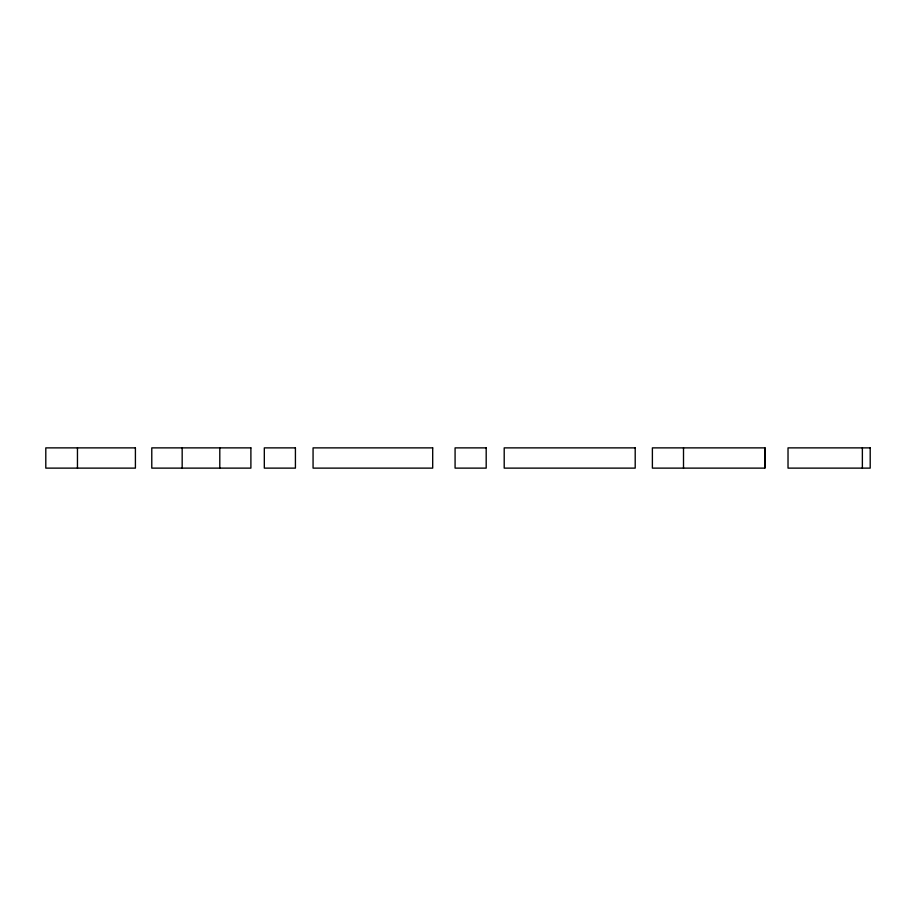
<?xml version="1.0" encoding="UTF-8"?>
<svg xmlns="http://www.w3.org/2000/svg" width="916" height="916" viewBox="0 0 916 916"><rect width="100%" height="100%" fill="white"/><g stroke="black" fill="none" stroke-linecap="round" stroke-linejoin="round"><path stroke-width="1.37" d="M862.368 447.878L862.368 468.122M764.734 447.878L764.734 468.122M683.508 447.878L683.508 468.122M219.794 447.878L219.794 468.122M182.169 447.878L182.169 468.122M77.459 447.878L77.459 468.122M135.408 447.878L45.8 447.878L45.8 468.122L135.408 468.122L135.408 447.878M250.892 447.878L151.781 447.878L151.781 468.122L250.892 468.122L250.892 447.878M295.421 447.878L264.312 447.878L264.312 468.122L295.421 468.122L295.421 447.878M432.695 447.878L313.066 447.878L313.066 468.122L432.695 468.122L432.695 447.878M486.19 447.878L455.08 447.878L455.08 468.122L486.19 468.122L486.19 447.878M635.2 447.878L504.201 447.878L504.201 468.122L635.2 468.122L635.2 447.878M764.917 447.878L652.387 447.878L652.387 468.122L764.917 468.122L764.917 447.878M870.2 447.878L788.023 447.878L788.023 468.122L870.2 468.122L870.2 447.878"/></g></svg>
